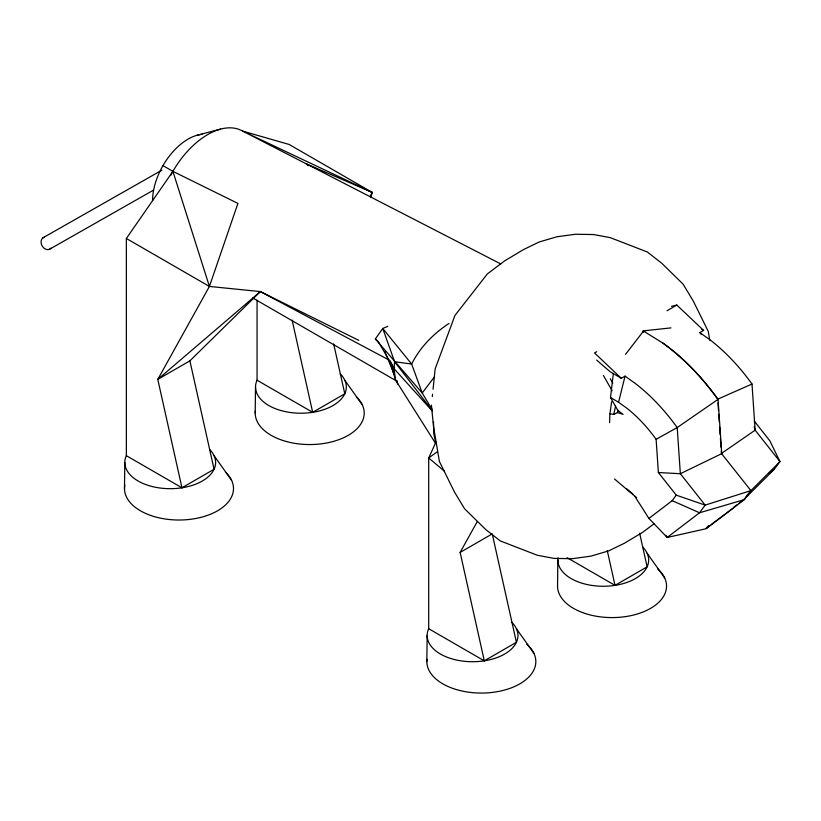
<?xml version="1.0" encoding="UTF-8"?>
<svg xmlns="http://www.w3.org/2000/svg" width="821" height="821" viewBox="0 0 821 821"><rect width="100%" height="100%" fill="white"/><g stroke="black" fill="none" stroke-linecap="round" stroke-linejoin="round"><path stroke-width="1.23" d="M124.494 488.546L124.802 462.469M255.208 413.086L255.516 386.999M426.838 661.593L427.146 635.516M557.859 560.045L557.551 586.122A54.494 31.465 0 0 0 627.675 616.263A54.494 31.465 0 0 0 657.59 568.84M609.603 422.661L609.911 413.794L611.645 401.767M643.192 330.884L643.459 332.043L643.192 330.884L670.962 327.887M435.612 443.463L395.568 380.072L394.029 368.66L394.603 361.722L382.75 328.472L387.83 326.327M433.509 421.748L433.827 434.093L435.777 442.416L428.695 457.995L428.695 628.722A45.412 26.221 0 0 0 478.479 661.5A45.412 26.221 0 0 0 511.883 622.4M432.298 396.605L432.554 394.162M433.057 389.267L435.151 368.886L454.937 315.48L487.356 273.916L504.925 260.688L523.521 249.574L539.12 242.021L556.833 236.797L575.449 234.242L593.696 234.549L610.331 237.68L647.348 251.996L661.777 263.264L683.134 284.21L693.211 300.938L708.287 331.458L709.755 340.202M609.911 413.794L613.78 414.441L617.413 412.583L623.088 414.348L617.823 410.408L610.496 397.508L613.379 373.339M613.78 414.441L615.576 406.118M614.519 479.012L634.654 496.028L648.918 518.441L667.206 537.478L699.523 512.786L705.157 505.12L676.247 495.145L658.38 472.527L656.112 439.307A103.662 59.851 60 0 0 626.567 407.996L618.562 402.259L625.038 376.121L636.162 384.095A143.973 83.126 60 0 1 677.202 427.567L680.342 473.717L705.157 505.12L750.928 490.609L721.433 453.469L721.259 450.945M617.413 412.583L618.08 410.12M370.856 197.338L372.241 192.432L289.177 144.475L242.626 131.093A69.723 40.26 -60 0 0 170.563 175.591M358.798 340.376L260.37 291.578L189.887 360.85L214.076 469.253L181.964 487.797L157.786 379.394L209.417 286.437L237.916 203.403L172.903 171.353L162.969 165.616M370.374 195.798L372.241 192.432L242.626 131.093L500.789 263.941M460.129 552.43L492.241 533.896L516.419 642.299L484.308 660.833L460.129 552.43L477.34 521.448M209.54 449.364A45.412 26.221 0 0 1 176.135 488.464A45.412 26.221 0 0 1 126.352 455.686L126.352 238.48L172.903 171.353L209.417 286.437L260.37 291.578L388.928 359.967M434.607 376.706L422.21 392.982L375.33 338.97L382.75 328.472L411.649 364.052L422.21 392.982L432.328 409.946M648.918 518.441L672.183 500.666L676.247 495.145M747.798 494.263L744.298 499.62L706.286 528.673L667.206 537.478L665.841 535.333M749.214 492.343L779.95 461.576L769.811 440.764L754.273 421.091M750.928 490.609L744.298 499.62L699.523 512.786L672.183 500.666M738.951 503.294L744 499.435L774.316 469.243L779.95 461.576L755.135 430.173L754.181 426.561M625.54 354.344L643.5 331.068L663.245 343.332A169.383 97.791 60 0 1 718.047 399.365L721.741 453.654L680.342 473.717L658.38 472.527M708.595 525.686L706.111 528.385M706.912 527.595L708.759 525.82M260.37 291.578L157.786 379.394L189.887 360.85M769.267 473.101L774.316 469.243M705.988 528.478L709.067 526.128M711.058 524.609L733.061 508.22M733.912 507.142L736.94 504.833M654.47 523.439L642.761 532.254L624.165 543.369L608.556 550.922L590.853 556.145L572.237 558.701L553.99 558.393L537.345 555.263L500.338 540.947L485.899 529.678L464.553 508.733L454.465 492.005L439.399 461.484L433.498 426.52L431.425 405.164M436.988 451.971L428.695 457.995L444.223 471.008M721.433 453.469L755.135 430.173L751.995 384.023A143.973 83.126 60 0 0 710.955 340.541L699.831 332.577L703.587 330.401L676.832 305.073L671.516 306.305M718.047 399.365L677.202 427.567L656.112 439.307M449.025 323.443C433.509 333.572 419.962 347.375 411.649 364.052L394.603 361.722L431.897 410.1M257.065 300.117L257.065 380.215L312.678 412.327L344.789 393.793L333.665 343.948M667.052 310.728L676.832 305.073M596.703 351.706L594.527 352.958L621.281 378.286L625.038 376.121M567.044 557.664L615.021 585.363L647.133 566.829L639.631 533.188M43.02 237.762L161.819 170.214M49.937 249.03L153.188 190.318M751.995 384.023L717.739 399.18A169.383 97.791 60 0 0 662.937 343.147M197.256 135.208L220.521 129.123M372.241 192.432L306.356 163.892L308.111 165.75M610.496 397.508L618.562 402.259M252.735 297.961L396.882 381.18M126.352 238.48L209.417 286.437M428.695 628.722L484.308 660.833M126.352 455.686L181.964 487.797M701.719 329.242L703.587 330.401M621.281 378.286L610.075 371.687L596.641 360.07M634.654 496.028L636.614 497.618M626.351 488.577L633.053 494.232M375.33 338.97L378.327 341.69L394.029 368.66L432.513 411.239M699.831 332.577L701.37 334.486M647.133 553.262L664.692 577.984M344.789 380.215L362.348 404.938M516.419 628.722L533.978 653.444M214.076 455.686L231.635 480.408M610.29 378.748L612.784 383.14M603.414 375.423L612.148 390.806M390.088 360.737L394.029 368.66M384.957 351.809L394.347 374.858L391.791 366.515M390.929 364.38L395.568 380.072M396.779 380.38L397.631 384.105M607.242 550.481L615.021 585.363M292.112 320.118L312.678 412.327M717.995 402.967L718.508 410.541M718.775 414.328L719.288 421.902M719.627 426.951L720.14 434.535M720.407 438.322L721.002 447.158M152.562 200.601A50.204 28.981 -60 0 1 202.264 134.346M226.186 472.814A54.494 31.465 0 0 1 190.123 519.354A54.494 31.465 0 0 1 124.833 485.026M526.877 644.311A54.494 31.465 0 0 1 495.001 692.052A54.494 31.465 0 0 1 426.992 659.253M340.253 373.894A45.412 26.221 0 0 1 306.849 412.994A45.412 26.221 0 0 1 257.065 380.215M642.597 546.94A45.412 26.221 0 0 1 613.102 585.64A45.412 26.221 0 0 1 558.034 557.767M356.899 397.354A54.494 31.465 0 0 1 321.842 443.761A54.494 31.465 0 0 1 255.362 410.736M50.912 248.137A6.609 5.029 60.4 0 1 42.261 246.126A6.609 5.029 60.4 0 1 44.231 237.248"/></g></svg>
